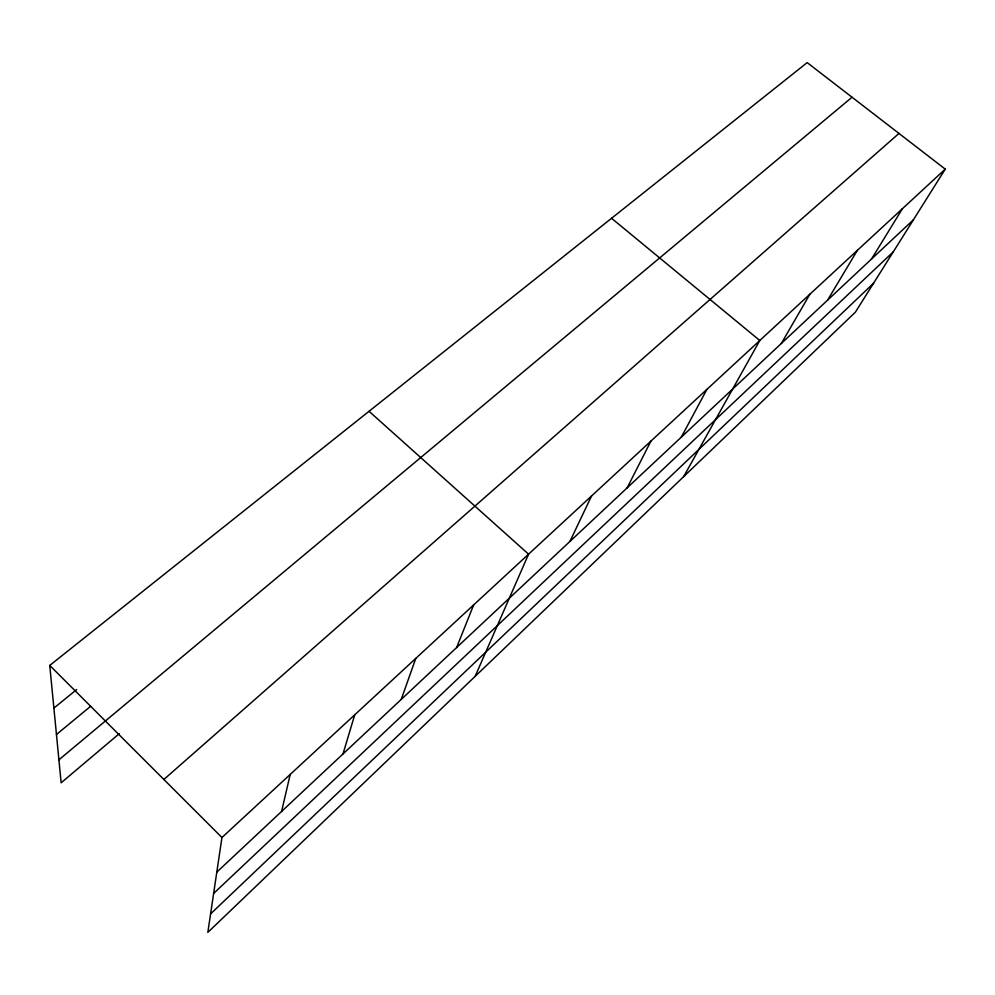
<?xml version="1.0" encoding="UTF-8"?>
<svg xmlns="http://www.w3.org/2000/svg" width="995" height="995" viewBox="0 0 995 995"><rect width="100%" height="100%" fill="white"/><g stroke="black" fill="none" stroke-linecap="round" stroke-linejoin="round"><path stroke-width="1.49" d="M945.25 169.125L221.947 837.516L207.843 932.39L855.401 312.144L945.25 169.125L807.169 62.61L49.75 665.419L61.143 782.804L119.276 733.676M281.585 811.46L290.217 774.433M342.976 753.974L354.73 714.82M401.234 699.41L415.786 658.404M456.618 647.558L473.645 604.923M475.112 676.401L528.569 554.178L369.046 411.283M569.911 541.454L591.565 495.958M627.161 487.849L650.904 441.121M681.314 437.141L706.885 389.393M683.627 476.68L759.794 340.501L611.564 218.278M781.299 343.511L809.88 294.221M827.541 300.204L857.354 250.354M871.533 259.011L902.415 208.714M210.592 913.895L873.585 283.214M213.639 893.448L893.286 251.847M216.81 872.117L913.435 219.771M163.876 779.471L898.982 133.429M58.916 759.819L852.031 97.224M56.454 734.484L90.607 706.313M53.892 708.092L76.665 689.572M49.75 665.419L221.947 837.516"/></g></svg>
